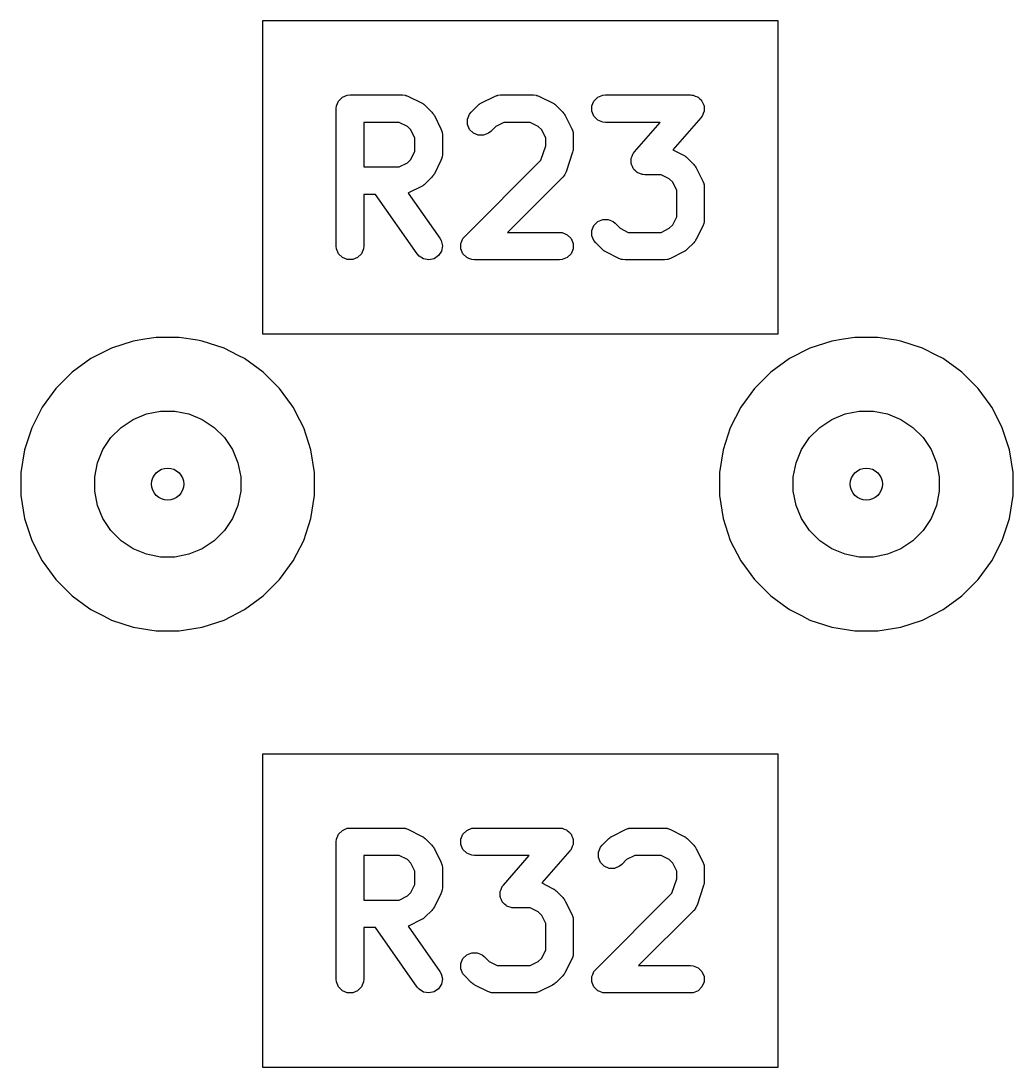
# Model space of a CAD drawing. Extents: x 20 to 124, y -124 to -20.
# Drawn here: x 62.33 to 73.15, y -92.36 to -80.95 of the extents above; entities that cross this region are included whole.
import ezdxf

# ---------------------------------------------------------------- set-up
doc = ezdxf.new("R2010")
doc.units = 0
doc.layers.add('BLACK', color=7, linetype='CONTINUOUS')
doc.layers.add('WHITE', color=7, linetype='CONTINUOUS')

msp = doc.modelspace()

# ---------------------------------------------------------------- linework, layer by layer
at = {"layer": 'BLACK', "linetype": 'CONTINUOUS'}
for p, q in [((70.590082, -80.946103), (64.963071, -80.946103)), ((64.963071, -80.946103), (64.963071, -84.361655)), ((70.590082, -84.361655), (70.590082, -80.946103)), ((65.771453, -81.874064), (65.793851, -81.819992)), ((65.793851, -81.819992), (65.835235, -81.778608)), ((65.835235, -81.778608), (65.889307, -81.75621)), ((65.889307, -81.75621), (65.918571, -81.753328)), ((65.918571, -81.753328), (66.49, -81.753328)), ((66.49, -81.753328), (66.519264, -81.75621)), ((66.519264, -81.75621), (66.524244, -81.758273)), ((66.524244, -81.758273), (66.529619, -81.758655)), ((66.529619, -81.758655), (66.557082, -81.769164)), ((66.557082, -81.769164), (66.699939, -81.840593)), ((66.699939, -81.840593), (66.712534, -81.848521)), ((66.712534, -81.848521), (66.716191, -81.850036)), ((67.335235, -81.850036), (67.338897, -81.848519)), ((67.338897, -81.848519), (67.351489, -81.840593)), ((67.351489, -81.840593), (67.494347, -81.769164)), ((67.494347, -81.769164), (67.52181, -81.758654)), ((67.52181, -81.758654), (67.527187, -81.758271)), ((67.527187, -81.758271), (67.532165, -81.75621)), ((67.532165, -81.75621), (67.561429, -81.753328)), ((67.561429, -81.753328), (67.918571, -81.753328)), ((67.918571, -81.753328), (67.947835, -81.75621)), ((67.947835, -81.75621), (67.952812, -81.758271)), ((67.952812, -81.758271), (67.95819, -81.758654)), ((67.95819, -81.758654), (67.985653, -81.769164)), ((67.985653, -81.769164), (68.128511, -81.840593)), ((68.128511, -81.840593), (68.141104, -81.84852)), ((68.141104, -81.84852), (68.144764, -81.850036)), ((68.557167, -81.874064), (68.579565, -81.819992)), ((68.579565, -81.819992), (68.620949, -81.778608)), ((68.620949, -81.778608), (68.675021, -81.75621)), ((68.675021, -81.75621), (68.704285, -81.753328)), ((68.704285, -81.753328), (69.632857, -81.753328)), ((69.632857, -81.753328), (69.648334, -81.754852)), ((69.648334, -81.754852), (69.652269, -81.75459)), ((69.652269, -81.75459), (69.654979, -81.755506)), ((69.654979, -81.755506), (69.662121, -81.75621)), ((69.662121, -81.75621), (69.684635, -81.765536)), ((69.684635, -81.765536), (69.707711, -81.77334)), ((69.707711, -81.77334), (69.711518, -81.776671)), ((69.711518, -81.776671), (69.716193, -81.778608)), ((69.716193, -81.778608), (69.733422, -81.795837)), ((69.733422, -81.795837), (69.751758, -81.811881)), ((69.751758, -81.811881), (69.754, -81.816415)), ((69.754, -81.816415), (69.757577, -81.819992)), ((69.757577, -81.819992), (69.766903, -81.842508)), ((69.766903, -81.842508), (69.777702, -81.864344)), ((65.768571, -81.903328), (65.771453, -81.874064)), ((65.768571, -83.403328), (65.768571, -81.903328)), ((66.716191, -81.850036), (66.720308, -81.853415)), ((66.720308, -81.853415), (66.724825, -81.856258)), ((66.724825, -81.856258), (66.727422, -81.859252)), ((66.727422, -81.859252), (66.738922, -81.86869)), ((66.738922, -81.86869), (66.810351, -81.940118)), ((66.810351, -81.940118), (66.819793, -81.951623)), ((66.819793, -81.951623), (66.822785, -81.954218)), ((66.822785, -81.954218), (66.825624, -81.958728)), ((66.825624, -81.958728), (66.829006, -81.962849)), ((66.829006, -81.962849), (66.830521, -81.966508)), ((67.200025, -82.016922), (67.222422, -81.96285)), ((67.222422, -81.96285), (67.241077, -81.940119)), ((67.241077, -81.940119), (67.312505, -81.868691)), ((67.312505, -81.868691), (67.324007, -81.85925)), ((67.324007, -81.85925), (67.326603, -81.856258)), ((67.326603, -81.856258), (67.331112, -81.853419)), ((67.331112, -81.853419), (67.335235, -81.850036)), ((68.144764, -81.850036), (68.148883, -81.853417)), ((68.148883, -81.853417), (68.153397, -81.856258)), ((68.153397, -81.856258), (68.155993, -81.859251)), ((68.155993, -81.859251), (68.167495, -81.868691)), ((68.167495, -81.868691), (68.238923, -81.940119)), ((68.238923, -81.940119), (68.248363, -81.951621)), ((68.248363, -81.951621), (68.251356, -81.954217)), ((68.251356, -81.954217), (68.254194, -81.958726)), ((68.254194, -81.958726), (68.257578, -81.962849)), ((68.257578, -81.962849), (68.259094, -81.966511)), ((68.557167, -81.932592), (68.557167, -81.874064)), ((68.579565, -81.986664), (68.557167, -81.932592)), ((69.77065, -81.955103), (69.762845, -81.978183)), ((69.779975, -81.932592), (69.77065, -81.955103)), ((69.777702, -81.864344), (69.778038, -81.869388)), ((69.778038, -81.869388), (69.779975, -81.874064)), ((69.779975, -81.874064), (69.779975, -81.898439)), ((69.779975, -81.898439), (69.781595, -81.92274)), ((69.781595, -81.92274), (69.779975, -81.92753)), ((69.779975, -81.92753), (69.779975, -81.932592)), ((66.45459, -82.053328), (66.068571, -82.053328)), ((66.068571, -82.053328), (66.068571, -82.539042)), ((66.544004, -82.098035), (66.45459, -82.053328)), ((66.830521, -81.966508), (66.83845, -81.979103)), ((66.83845, -81.979103), (66.909878, -82.121961)), ((67.200025, -82.075448), (67.200025, -82.016922)), ((67.222422, -82.12952), (67.200025, -82.075448)), ((67.596839, -82.053328), (67.507425, -82.098035)), ((67.883161, -82.053328), (67.596839, -82.053328)), ((67.972575, -82.098035), (67.883161, -82.053328)), ((68.259094, -81.966511), (68.267021, -81.979103)), ((68.267021, -81.979103), (68.33845, -82.121959)), ((68.620949, -82.028048), (68.579565, -81.986664)), ((68.675021, -82.050446), (68.620949, -82.028048)), ((68.704285, -82.053328), (68.675021, -82.050446)), ((69.302292, -82.053328), (68.704285, -82.053328)), ((69.01997, -82.375981), (69.302292, -82.053328)), ((69.745743, -82.002104), (69.438809, -82.352886)), ((69.754786, -81.989454), (69.745743, -82.002104)), ((69.757577, -81.986664), (69.754786, -81.989454)), ((69.758672, -81.984019), (69.757577, -81.986664)), ((69.762845, -81.978183), (69.758672, -81.984019)), ((66.581008, -82.135039), (66.544004, -82.098035)), ((66.625714, -82.224451), (66.581008, -82.135039)), ((66.909878, -82.121961), (66.920388, -82.149424)), ((66.920388, -82.149424), (66.920769, -82.154799)), ((66.920769, -82.154799), (66.922832, -82.159778)), ((66.922832, -82.159778), (66.925714, -82.189042)), ((66.925714, -82.189042), (66.925714, -82.403328)), ((67.263808, -82.170906), (67.222422, -82.12952)), ((67.31788, -82.193303), (67.263808, -82.170906)), ((67.430478, -82.170906), (67.376406, -82.193303)), ((67.453209, -82.152251), (67.430478, -82.170906)), ((67.507425, -82.098035), (67.453209, -82.152251)), ((68.009579, -82.135039), (67.972575, -82.098035)), ((68.054286, -82.224452), (68.009579, -82.135039)), ((68.33845, -82.121959), (68.348959, -82.149423)), ((68.348959, -82.149423), (68.34934, -82.154797)), ((68.34934, -82.154797), (68.351404, -82.159778)), ((68.351404, -82.159778), (68.354286, -82.189042)), ((68.354286, -82.189042), (68.354286, -82.3319)), ((66.625714, -82.367918), (66.625714, -82.224451)), ((67.376406, -82.193303), (67.31788, -82.193303)), ((68.054286, -82.307559), (68.054286, -82.224452)), ((66.581007, -82.457331), (66.625714, -82.367918)), ((66.925714, -82.403328), (66.922832, -82.432592)), ((68.001752, -82.465157), (68.054286, -82.307559)), ((68.346588, -82.379335), (68.275159, -82.59362)), ((68.349887, -82.364825), (68.346588, -82.379335)), ((68.351404, -82.361164), (68.349887, -82.364825)), ((68.351926, -82.355855), (68.351404, -82.361164)), ((68.353108, -82.350661), (68.351926, -82.355855)), ((68.354286, -82.3319), (68.352827, -82.346711)), ((68.352827, -82.346711), (68.353108, -82.350661)), ((68.995062, -82.422984), (69.002869, -82.399903)), ((69.002869, -82.399903), (69.00704, -82.394066)), ((69.00704, -82.394066), (69.008137, -82.391421)), ((69.008137, -82.391421), (69.010926, -82.388631)), ((69.010926, -82.388631), (69.01997, -82.375981)), ((69.438809, -82.352886), (69.557082, -82.412021)), ((69.557082, -82.412021), (69.569676, -82.419949)), ((69.569676, -82.419949), (69.573336, -82.421465)), ((66.45459, -82.539042), (66.544002, -82.494336)), ((66.544002, -82.494336), (66.581007, -82.457331)), ((66.909878, -82.470409), (66.83845, -82.613267)), ((66.920388, -82.442946), (66.909878, -82.470409)), ((66.920769, -82.43757), (66.920388, -82.442946)), ((66.922832, -82.432592), (66.920769, -82.43757)), ((67.169648, -83.297262), (68.001752, -82.465157)), ((68.984118, -82.455345), (68.985739, -82.450552)), ((68.985739, -82.479654), (68.984118, -82.455345)), ((68.985739, -82.445493), (68.995062, -82.422984)), ((68.985739, -82.450552), (68.985739, -82.445493)), ((68.985739, -82.504021), (68.985739, -82.479654)), ((68.987675, -82.508696), (68.985739, -82.504021)), ((68.988012, -82.513741), (68.987675, -82.508696)), ((68.99881, -82.535576), (68.988012, -82.513741)), ((69.573336, -82.421465), (69.577456, -82.424846)), ((69.577456, -82.424846), (69.581967, -82.427686)), ((69.581967, -82.427686), (69.584561, -82.430677)), ((69.584561, -82.430677), (69.596067, -82.44012)), ((69.596067, -82.44012), (69.667495, -82.511549)), ((69.667495, -82.511549), (69.676933, -82.523049)), ((69.676933, -82.523049), (69.679927, -82.525646)), ((69.679927, -82.525646), (69.682767, -82.530158)), ((69.682767, -82.530158), (69.686149, -82.534279)), ((69.686149, -82.534279), (69.687664, -82.537938)), ((66.068571, -82.539042), (66.45459, -82.539042)), ((66.819793, -82.640746), (66.810352, -82.652251)), ((66.822785, -82.638152), (66.819793, -82.640746)), ((66.825623, -82.633642), (66.822785, -82.638152)), ((66.829007, -82.62952), (66.825623, -82.633642)), ((66.830523, -82.625858), (66.829007, -82.62952)), ((66.83845, -82.613267), (66.830523, -82.625858)), ((68.257578, -82.629521), (68.238923, -82.652251)), ((68.259641, -82.624539), (68.257578, -82.629521)), ((68.263171, -82.62047), (68.259641, -82.624539)), ((68.275159, -82.59362), (68.263171, -82.62047)), ((69.008137, -82.558093), (68.99881, -82.535576)), ((69.011713, -82.561669), (69.008137, -82.558093)), ((69.013956, -82.566204), (69.011713, -82.561669)), ((69.032291, -82.582247), (69.013956, -82.566204)), ((69.049521, -82.599477), (69.032291, -82.582247)), ((69.054195, -82.601413), (69.049521, -82.599477)), ((69.058003, -82.604745), (69.054195, -82.601413)), ((69.081084, -82.612551), (69.058003, -82.604745)), ((69.103593, -82.621875), (69.081084, -82.612551)), ((69.11073, -82.622577), (69.103593, -82.621875)), ((69.113445, -82.623496), (69.11073, -82.622577)), ((69.117384, -82.623233), (69.113445, -82.623496)), ((69.132857, -82.624757), (69.117384, -82.623233)), ((69.311733, -82.624757), (69.132857, -82.624757)), ((69.401146, -82.669463), (69.311733, -82.624757)), ((69.687664, -82.537938), (69.695592, -82.550532)), ((69.695592, -82.550532), (69.767021, -82.693388)), ((66.699939, -82.751778), (66.557082, -82.823206)), ((66.712532, -82.74385), (66.699939, -82.751778)), ((66.716192, -82.742335), (66.712532, -82.74385)), ((66.720311, -82.738953), (66.716192, -82.742335)), ((66.724825, -82.736113), (66.720311, -82.738953)), ((66.727421, -82.733119), (66.724825, -82.736113)), ((66.738923, -82.72368), (66.727421, -82.733119)), ((66.810352, -82.652251), (66.738923, -82.72368)), ((68.238923, -82.652251), (67.637846, -83.253328)), ((69.438149, -82.706467), (69.401146, -82.669463)), ((69.482857, -82.795881), (69.438149, -82.706467)), ((69.767021, -82.693388), (69.77753, -82.720852)), ((69.77753, -82.720852), (69.777911, -82.726226)), ((69.777911, -82.726226), (69.779975, -82.731207)), ((69.779975, -82.731207), (69.782857, -82.760471)), ((69.782857, -82.760471), (69.782857, -83.117614)), ((66.197616, -82.839042), (66.068571, -82.839042)), ((66.068571, -82.839042), (66.068571, -83.403328)), ((66.652829, -83.489347), (66.197616, -82.839042)), ((66.557082, -82.823206), (66.553647, -82.82452)), ((66.553647, -82.82452), (66.898599, -83.317309)), ((69.482857, -83.082203), (69.482857, -82.795881)), ((69.438149, -83.171617), (69.482857, -83.082203)), ((68.557167, -83.231208), (68.579564, -83.177136)), ((68.579564, -83.177136), (68.62095, -83.13575)), ((68.62095, -83.13575), (68.675022, -83.113353)), ((68.675022, -83.113353), (68.733548, -83.113353)), ((68.733548, -83.113353), (68.78762, -83.13575)), ((68.78762, -83.13575), (68.810351, -83.154405)), ((68.810351, -83.154405), (68.864567, -83.208621)), ((68.864567, -83.208621), (68.953981, -83.253328)), ((69.311733, -83.253328), (69.401146, -83.208621)), ((69.401146, -83.208621), (69.438149, -83.171617)), ((69.767021, -83.184697), (69.695592, -83.327553)), ((69.77753, -83.157233), (69.767021, -83.184697)), ((69.777911, -83.151858), (69.77753, -83.157233)), ((69.779975, -83.146878), (69.777911, -83.151858)), ((69.782857, -83.117614), (69.779975, -83.146878)), ((66.898599, -83.317309), (66.91302, -83.342935)), ((67.13829, -83.350662), (67.150993, -83.319993)), ((67.150993, -83.319993), (67.169648, -83.297262)), ((67.637846, -83.253328), (68.204286, -83.253328)), ((68.204286, -83.253328), (68.23355, -83.25621)), ((68.23355, -83.25621), (68.287622, -83.278608)), ((68.287622, -83.278608), (68.329006, -83.319992)), ((68.329006, -83.319992), (68.351404, -83.374064)), ((68.557167, -83.289734), (68.557167, -83.231208)), ((68.579564, -83.343806), (68.557167, -83.289734)), ((68.953981, -83.253328), (69.311733, -83.253328)), ((69.695592, -83.327553), (69.687664, -83.340146)), ((65.771453, -83.432592), (65.768571, -83.403328)), ((65.793851, -83.486664), (65.771453, -83.432592)), ((66.065689, -83.432592), (66.043291, -83.486664)), ((66.068571, -83.403328), (66.065689, -83.432592)), ((66.91302, -83.342935), (66.925679, -83.400077)), ((66.925679, -83.400077), (66.915508, -83.457713)), ((67.128596, -83.374065), (67.131715, -83.366536)), ((67.128596, -83.432591), (67.128596, -83.374065)), ((67.150993, -83.486663), (67.128596, -83.432591)), ((67.131715, -83.366536), (67.13829, -83.350662)), ((68.351404, -83.432592), (68.329006, -83.486664)), ((68.351404, -83.374064), (68.351404, -83.432592)), ((68.598219, -83.366537), (68.579564, -83.343806)), ((68.669648, -83.437966), (68.598219, -83.366537)), ((68.681152, -83.447407), (68.669648, -83.437966)), ((68.683747, -83.450399), (68.681152, -83.447407)), ((69.584561, -83.447407), (69.581967, -83.450399)), ((69.596067, -83.437965), (69.584561, -83.447407)), ((69.667495, -83.366536), (69.596067, -83.437965)), ((69.676933, -83.355035), (69.667495, -83.366536)), ((69.679927, -83.352439), (69.676933, -83.355035)), ((69.682767, -83.347926), (69.679927, -83.352439)), ((69.686149, -83.343806), (69.682767, -83.347926)), ((69.687664, -83.340146), (69.686149, -83.343806)), ((65.835235, -83.528048), (65.793851, -83.486664)), ((65.889307, -83.550446), (65.835235, -83.528048)), ((65.947835, -83.550446), (65.889307, -83.550446)), ((66.001907, -83.528048), (65.947835, -83.550446)), ((66.043291, -83.486664), (66.001907, -83.528048)), ((66.671972, -83.511669), (66.652829, -83.489347)), ((66.721329, -83.543122), (66.671972, -83.511669)), ((66.778965, -83.553293), (66.721329, -83.543122)), ((66.836107, -83.540634), (66.778965, -83.553293)), ((66.884055, -83.50707), (66.836107, -83.540634)), ((66.915508, -83.457713), (66.884055, -83.50707)), ((67.192379, -83.528049), (67.150993, -83.486663)), ((67.215177, -83.537492), (67.192379, -83.528049)), ((67.24645, -83.550446), (67.215177, -83.537492)), ((67.275714, -83.553328), (67.24645, -83.550446)), ((68.204286, -83.553328), (67.275714, -83.553328)), ((68.23355, -83.550446), (68.204286, -83.553328)), ((68.287622, -83.528048), (68.23355, -83.550446)), ((68.329006, -83.486664), (68.287622, -83.528048)), ((68.688256, -83.453237), (68.683747, -83.450399)), ((68.692379, -83.456621), (68.688256, -83.453237)), ((68.69604, -83.458137), (68.692379, -83.456621)), ((68.708632, -83.466064), (68.69604, -83.458137)), ((68.85149, -83.537492), (68.708632, -83.466064)), ((68.878953, -83.548002), (68.85149, -83.537492)), ((68.884328, -83.548383), (68.878953, -83.548002)), ((68.889307, -83.550446), (68.884328, -83.548383)), ((68.918571, -83.553328), (68.889307, -83.550446)), ((69.347142, -83.553328), (68.918571, -83.553328)), ((69.376406, -83.550446), (69.347142, -83.553328)), ((69.381384, -83.548383), (69.376406, -83.550446)), ((69.38676, -83.548002), (69.381384, -83.548383)), ((69.414223, -83.537492), (69.38676, -83.548002)), ((69.557082, -83.466064), (69.414223, -83.537492)), ((69.569676, -83.458135), (69.557082, -83.466064)), ((69.573336, -83.45662), (69.569676, -83.458135)), ((69.577456, -83.453238), (69.573336, -83.45662)), ((69.581967, -83.450399), (69.577456, -83.453238)), ((63.555214, -84.43891), (63.315616, -84.51676)), ((63.679626, -84.419205), (63.555214, -84.43891)), ((63.804038, -84.3995), (63.679626, -84.419205)), ((64.055962, -84.3995), (63.804038, -84.3995)), ((64.255797, -84.431151), (64.055962, -84.3995)), ((64.304785, -84.43891), (64.255797, -84.431151)), ((64.544383, -84.51676), (64.304785, -84.43891)), ((64.963071, -84.361655), (70.590082, -84.361655)), ((71.175214, -84.43891), (70.935616, -84.51676)), ((71.299626, -84.419205), (71.175214, -84.43891)), ((71.424038, -84.3995), (71.299626, -84.419205)), ((71.675962, -84.3995), (71.424038, -84.3995)), ((71.875797, -84.431151), (71.675962, -84.3995)), ((71.924785, -84.43891), (71.875797, -84.431151)), ((72.164383, -84.51676), (71.924785, -84.43891)), ((63.315616, -84.51676), (63.091151, -84.631132)), ((64.698747, -84.595413), (64.544383, -84.51676)), ((70.935616, -84.51676), (70.711151, -84.631132)), ((72.318747, -84.595413), (72.164383, -84.51676)), ((63.091151, -84.631132), (62.88735, -84.779201)), ((64.768845, -84.63113), (64.698747, -84.595413)), ((64.768847, -84.631131), (64.768845, -84.63113)), ((64.768848, -84.631132), (64.768847, -84.631131)), ((64.972649, -84.779201), (64.768848, -84.631132)), ((70.711151, -84.631132), (70.50735, -84.779201)), ((72.388845, -84.63113), (72.318747, -84.595413)), ((72.388847, -84.631131), (72.388845, -84.63113)), ((72.388848, -84.631132), (72.388847, -84.631131)), ((72.592649, -84.779201), (72.388848, -84.631132)), ((62.887345, -84.779205), (62.709205, -84.957345)), ((62.88735, -84.779201), (62.887345, -84.779205)), ((64.972654, -84.779205), (64.972649, -84.779201)), ((65.150794, -84.957345), (64.972654, -84.779205)), ((70.507345, -84.779205), (70.329205, -84.957345)), ((70.50735, -84.779201), (70.507345, -84.779205)), ((72.592654, -84.779205), (72.592649, -84.779201)), ((72.770794, -84.957345), (72.592654, -84.779205)), ((62.709201, -84.95735), (62.561132, -85.161151)), ((62.709205, -84.957345), (62.709201, -84.95735)), ((65.150798, -84.95735), (65.150794, -84.957345)), ((65.279952, -85.135117), (65.150798, -84.95735)), ((70.329201, -84.95735), (70.181132, -85.161151)), ((70.329205, -84.957345), (70.329201, -84.95735)), ((72.770798, -84.95735), (72.770794, -84.957345)), ((72.899952, -85.135117), (72.770798, -84.95735)), ((65.29887, -85.161155), (65.279952, -85.135117)), ((72.91887, -85.161155), (72.899952, -85.135117)), ((62.561132, -85.161151), (62.44676, -85.385616)), ((63.552883, -85.294463), (63.697772, -85.234448)), ((63.697772, -85.234448), (63.851586, -85.203852)), ((63.851586, -85.203852), (64.008414, -85.203852)), ((64.008414, -85.203852), (64.162228, -85.234448)), ((64.162228, -85.234448), (64.307117, -85.294463)), ((65.371747, -85.304184), (65.29887, -85.161155)), ((70.181132, -85.161151), (70.06676, -85.385616)), ((71.172883, -85.294463), (71.317772, -85.234448)), ((71.317772, -85.234448), (71.471586, -85.203852)), ((71.471586, -85.203852), (71.628414, -85.203852)), ((71.628414, -85.203852), (71.782228, -85.234448)), ((71.782228, -85.234448), (71.927117, -85.294463)), ((72.991747, -85.304184), (72.91887, -85.161155)), ((62.44676, -85.385616), (62.36891, -85.625214)), ((63.311592, -85.492485), (63.422485, -85.381592)), ((63.422485, -85.381592), (63.552883, -85.294463)), ((64.307117, -85.294463), (64.437515, -85.381592)), ((64.437515, -85.381592), (64.548408, -85.492485)), ((65.413239, -85.385616), (65.371747, -85.304184)), ((65.413239, -85.385618), (65.413239, -85.385616)), ((65.413241, -85.385621), (65.413239, -85.385618)), ((65.49109, -85.625215), (65.413241, -85.385621)), ((70.06676, -85.385616), (69.98891, -85.625214)), ((70.931592, -85.492485), (71.042485, -85.381592)), ((71.042485, -85.381592), (71.172883, -85.294463)), ((71.927117, -85.294463), (72.057515, -85.381592)), ((72.057515, -85.381592), (72.168408, -85.492485)), ((73.033239, -85.385616), (72.991747, -85.304184)), ((73.033239, -85.385618), (73.033239, -85.385616)), ((73.033241, -85.385621), (73.033239, -85.385618)), ((73.11109, -85.625215), (73.033241, -85.385621)), ((63.224463, -85.622883), (63.311592, -85.492485)), ((64.548408, -85.492485), (64.635537, -85.622883)), ((70.844463, -85.622883), (70.931592, -85.492485)), ((72.168408, -85.492485), (72.255537, -85.622883)), ((62.36891, -85.625214), (62.3295, -85.874038)), ((63.164448, -85.767772), (63.224463, -85.622883)), ((64.635537, -85.622883), (64.695552, -85.767772)), ((65.5305, -85.874038), (65.49109, -85.625215)), ((69.98891, -85.625214), (69.9495, -85.874038)), ((70.784448, -85.767772), (70.844463, -85.622883)), ((72.255537, -85.622883), (72.315552, -85.767772)), ((73.1505, -85.874038), (73.11109, -85.625215)), ((63.133852, -85.921586), (63.164448, -85.767772)), ((64.695552, -85.767772), (64.726148, -85.921586)), ((70.753852, -85.921586), (70.784448, -85.767772)), ((72.315552, -85.767772), (72.346148, -85.921586)), ((62.3295, -85.874038), (62.3295, -86.125961)), ((63.133852, -86.078414), (63.133852, -85.921586)), ((64.726148, -85.921586), (64.726148, -86.078414)), ((65.5305, -86.125962), (65.5305, -85.874038)), ((69.9495, -85.874038), (69.9495, -86.125961)), ((70.753852, -86.078414), (70.753852, -85.921586)), ((72.346148, -85.921586), (72.346148, -86.078414)), ((73.1505, -86.125962), (73.1505, -85.874038)), ((62.3295, -86.125961), (62.36891, -86.374785)), ((63.164448, -86.232228), (63.133852, -86.078414)), ((64.726148, -86.078414), (64.695552, -86.232228)), ((65.49109, -86.374785), (65.5305, -86.125962)), ((69.9495, -86.125961), (69.98891, -86.374785)), ((70.784448, -86.232228), (70.753852, -86.078414)), ((72.346148, -86.078414), (72.315552, -86.232228)), ((73.11109, -86.374785), (73.1505, -86.125962)), ((63.224463, -86.377117), (63.164448, -86.232228)), ((64.695552, -86.232228), (64.635537, -86.377117)), ((70.844463, -86.377117), (70.784448, -86.232228)), ((72.315552, -86.232228), (72.255537, -86.377117)), ((62.36891, -86.374785), (62.44676, -86.614383)), ((63.311592, -86.507515), (63.224463, -86.377117)), ((64.635537, -86.377117), (64.548408, -86.507515)), ((65.413241, -86.614379), (65.49109, -86.374785)), ((69.98891, -86.374785), (70.06676, -86.614383)), ((70.931592, -86.507515), (70.844463, -86.377117)), ((72.255537, -86.377117), (72.168408, -86.507515)), ((73.033241, -86.614379), (73.11109, -86.374785)), ((63.422485, -86.618408), (63.311592, -86.507515)), ((64.548408, -86.507515), (64.437515, -86.618408)), ((71.042485, -86.618408), (70.931592, -86.507515)), ((72.168408, -86.507515), (72.057515, -86.618408)), ((62.44676, -86.614383), (62.561132, -86.838848)), ((63.552883, -86.705537), (63.422485, -86.618408)), ((64.437515, -86.618408), (64.307117, -86.705537)), ((65.29887, -86.838845), (65.413241, -86.614379)), ((70.06676, -86.614383), (70.181132, -86.838848)), ((71.172883, -86.705537), (71.042485, -86.618408)), ((72.057515, -86.618408), (71.927117, -86.705537)), ((72.91887, -86.838845), (73.033241, -86.614379)), ((63.697772, -86.765552), (63.552883, -86.705537)), ((64.307117, -86.705537), (64.162228, -86.765552)), ((71.317772, -86.765552), (71.172883, -86.705537)), ((71.927117, -86.705537), (71.782228, -86.765552)), ((62.561132, -86.838848), (62.709201, -87.042649)), ((63.851586, -86.796148), (63.697772, -86.765552)), ((64.008414, -86.796148), (63.851586, -86.796148)), ((64.162228, -86.765552), (64.008414, -86.796148)), ((65.150793, -87.042656), (65.29887, -86.838845)), ((70.181132, -86.838848), (70.329201, -87.042649)), ((71.471586, -86.796148), (71.317772, -86.765552)), ((71.628414, -86.796148), (71.471586, -86.796148)), ((71.782228, -86.765552), (71.628414, -86.796148)), ((72.770793, -87.042656), (72.91887, -86.838845)), ((62.709201, -87.042649), (62.709205, -87.042654)), ((62.709205, -87.042654), (62.887345, -87.220794)), ((64.972656, -87.220793), (65.150793, -87.042656)), ((70.329201, -87.042649), (70.329205, -87.042654)), ((70.329205, -87.042654), (70.507345, -87.220794)), ((72.592656, -87.220793), (72.770793, -87.042656)), ((62.887345, -87.220794), (62.88735, -87.220798)), ((62.88735, -87.220798), (63.065117, -87.349952)), ((64.768845, -87.36887), (64.972656, -87.220793)), ((70.507345, -87.220794), (70.50735, -87.220798)), ((70.50735, -87.220798), (70.685117, -87.349952)), ((72.388845, -87.36887), (72.592656, -87.220793)), ((63.065117, -87.349952), (63.091155, -87.36887)), ((63.091155, -87.36887), (63.221363, -87.435214)), ((63.221363, -87.435214), (63.315616, -87.483239)), ((64.544379, -87.483241), (64.768845, -87.36887)), ((70.685117, -87.349952), (70.711155, -87.36887)), ((70.711155, -87.36887), (70.841363, -87.435214)), ((70.841363, -87.435214), (70.935616, -87.483239)), ((72.164379, -87.483241), (72.388845, -87.36887)), ((63.315616, -87.483239), (63.315618, -87.483239)), ((63.315618, -87.483239), (63.315621, -87.483241)), ((63.315621, -87.483241), (63.555215, -87.56109)), ((64.304785, -87.56109), (64.544379, -87.483241)), ((70.935616, -87.483239), (70.935618, -87.483239)), ((70.935618, -87.483239), (70.935621, -87.483241)), ((70.935621, -87.483241), (71.175215, -87.56109)), ((71.924785, -87.56109), (72.164379, -87.483241)), ((63.555215, -87.56109), (63.804038, -87.6005)), ((63.804038, -87.6005), (63.804039, -87.6005)), ((63.804039, -87.6005), (64.055961, -87.6005)), ((64.055961, -87.6005), (64.055962, -87.6005)), ((64.055962, -87.6005), (64.304785, -87.56109)), ((71.175215, -87.56109), (71.424038, -87.6005)), ((71.424038, -87.6005), (71.424039, -87.6005)), ((71.424039, -87.6005), (71.675961, -87.6005)), ((71.675961, -87.6005), (71.675962, -87.6005)), ((71.675962, -87.6005), (71.924785, -87.56109)), ((70.590082, -88.946103), (64.963071, -88.946103)), ((64.963071, -88.946103), (64.963071, -92.361655)), ((70.590082, -92.361655), (70.590082, -88.946103)), ((65.771453, -89.874064), (65.793851, -89.819992)), ((65.793851, -89.819992), (65.835235, -89.778608)), ((65.835235, -89.778608), (65.889307, -89.75621)), ((65.889307, -89.75621), (65.918571, -89.753328)), ((65.918571, -89.753328), (66.49, -89.753328)), ((66.49, -89.753328), (66.519264, -89.75621)), ((66.519264, -89.75621), (66.524244, -89.758273)), ((66.524244, -89.758273), (66.529619, -89.758655)), ((66.529619, -89.758655), (66.557082, -89.769164)), ((66.557082, -89.769164), (66.699939, -89.840593)), ((67.128596, -89.874064), (67.150994, -89.819992)), ((67.150994, -89.819992), (67.192378, -89.778608)), ((67.192378, -89.778608), (67.24645, -89.75621)), ((67.24645, -89.75621), (67.275714, -89.753328)), ((67.275714, -89.753328), (68.204286, -89.753328)), ((68.204286, -89.753328), (68.219763, -89.754852)), ((68.219763, -89.754852), (68.223698, -89.75459)), ((68.223698, -89.75459), (68.226408, -89.755506)), ((68.226408, -89.755506), (68.23355, -89.75621)), ((68.23355, -89.75621), (68.256064, -89.765536)), ((68.256064, -89.765536), (68.27914, -89.77334)), ((68.27914, -89.77334), (68.282947, -89.776671)), ((68.282947, -89.776671), (68.287622, -89.778608)), ((68.287622, -89.778608), (68.304851, -89.795837)), ((68.304851, -89.795837), (68.323187, -89.811881)), ((68.323187, -89.811881), (68.325429, -89.816415)), ((68.325429, -89.816415), (68.329006, -89.819992)), ((68.329006, -89.819992), (68.338332, -89.842508)), ((68.78006, -89.840593), (68.922918, -89.769164)), ((68.922918, -89.769164), (68.950381, -89.758654)), ((68.950381, -89.758654), (68.955758, -89.758271)), ((68.955758, -89.758271), (68.960736, -89.75621)), ((68.960736, -89.75621), (68.99, -89.753328)), ((68.99, -89.753328), (69.347142, -89.753328)), ((69.347142, -89.753328), (69.376406, -89.75621)), ((69.376406, -89.75621), (69.381383, -89.758271)), ((69.381383, -89.758271), (69.386761, -89.758654)), ((69.386761, -89.758654), (69.414224, -89.769164)), ((69.414224, -89.769164), (69.557082, -89.840593)), ((65.768571, -89.903328), (65.771453, -89.874064)), ((65.768571, -91.403328), (65.768571, -89.903328)), ((66.699939, -89.840593), (66.712534, -89.848521)), ((66.712534, -89.848521), (66.716191, -89.850036)), ((66.716191, -89.850036), (66.720308, -89.853415)), ((66.720308, -89.853415), (66.724825, -89.856258)), ((66.724825, -89.856258), (66.727422, -89.859252)), ((66.727422, -89.859252), (66.738922, -89.86869)), ((66.738922, -89.86869), (66.810351, -89.940118)), ((66.810351, -89.940118), (66.819793, -89.951623)), ((66.819793, -89.951623), (66.822785, -89.954218)), ((66.822785, -89.954218), (66.825624, -89.958728)), ((67.128596, -89.932592), (67.128596, -89.874064)), ((67.150994, -89.986664), (67.128596, -89.932592)), ((68.338332, -89.842508), (68.349131, -89.864344)), ((68.351404, -89.932592), (68.342079, -89.955103)), ((68.349131, -89.864344), (68.349467, -89.869388)), ((68.349467, -89.869388), (68.351404, -89.874064)), ((68.351404, -89.874064), (68.351404, -89.898439)), ((68.351404, -89.898439), (68.353024, -89.92274)), ((68.353024, -89.92274), (68.351404, -89.92753)), ((68.351404, -89.92753), (68.351404, -89.932592)), ((68.650993, -89.96285), (68.669648, -89.940119)), ((68.669648, -89.940119), (68.741076, -89.868691)), ((68.741076, -89.868691), (68.752578, -89.85925)), ((68.752578, -89.85925), (68.755174, -89.856258)), ((68.755174, -89.856258), (68.759683, -89.853419)), ((68.759683, -89.853419), (68.763806, -89.850036)), ((68.763806, -89.850036), (68.767468, -89.848519)), ((68.767468, -89.848519), (68.78006, -89.840593)), ((69.557082, -89.840593), (69.569675, -89.84852)), ((69.569675, -89.84852), (69.573335, -89.850036)), ((69.573335, -89.850036), (69.577454, -89.853417)), ((69.577454, -89.853417), (69.581968, -89.856258)), ((69.581968, -89.856258), (69.584564, -89.859251)), ((69.584564, -89.859251), (69.596066, -89.868691)), ((69.596066, -89.868691), (69.667494, -89.940119)), ((69.667494, -89.940119), (69.676934, -89.951621)), ((69.676934, -89.951621), (69.679927, -89.954217)), ((69.679927, -89.954217), (69.682765, -89.958726)), ((66.45459, -90.053328), (66.068571, -90.053328)), ((66.068571, -90.053328), (66.068571, -90.539042)), ((66.544004, -90.098035), (66.45459, -90.053328)), ((66.825624, -89.958728), (66.829006, -89.962849)), ((66.829006, -89.962849), (66.830521, -89.966508)), ((66.830521, -89.966508), (66.83845, -89.979103)), ((66.83845, -89.979103), (66.909878, -90.121961)), ((67.192378, -90.028048), (67.150994, -89.986664)), ((67.24645, -90.050446), (67.192378, -90.028048)), ((67.275714, -90.053328), (67.24645, -90.050446)), ((67.873721, -90.053328), (67.275714, -90.053328)), ((67.591399, -90.375981), (67.873721, -90.053328)), ((68.317172, -90.002104), (68.010238, -90.352886)), ((68.326215, -89.989454), (68.317172, -90.002104)), ((68.329006, -89.986664), (68.326215, -89.989454)), ((68.330101, -89.984019), (68.329006, -89.986664)), ((68.334274, -89.978183), (68.330101, -89.984019)), ((68.342079, -89.955103), (68.334274, -89.978183)), ((68.628596, -90.016922), (68.650993, -89.96285)), ((68.628596, -90.075448), (68.628596, -90.016922)), ((69.02541, -90.053328), (68.935996, -90.098035)), ((69.311732, -90.053328), (69.02541, -90.053328)), ((69.401146, -90.098035), (69.311732, -90.053328)), ((69.682765, -89.958726), (69.686149, -89.962849)), ((69.686149, -89.962849), (69.687665, -89.966511)), ((69.687665, -89.966511), (69.695592, -89.979103)), ((69.695592, -89.979103), (69.767021, -90.121959)), ((66.581008, -90.135039), (66.544004, -90.098035)), ((66.625714, -90.224451), (66.581008, -90.135039)), ((66.909878, -90.121961), (66.920388, -90.149424)), ((66.920388, -90.149424), (66.920769, -90.154799)), ((66.920769, -90.154799), (66.922832, -90.159778)), ((66.922832, -90.159778), (66.925714, -90.189042)), ((68.650993, -90.12952), (68.628596, -90.075448)), ((68.692379, -90.170906), (68.650993, -90.12952)), ((68.746451, -90.193303), (68.692379, -90.170906)), ((68.859049, -90.170906), (68.804977, -90.193303)), ((68.88178, -90.152251), (68.859049, -90.170906)), ((68.935996, -90.098035), (68.88178, -90.152251)), ((69.43815, -90.135039), (69.401146, -90.098035)), ((69.482857, -90.224452), (69.43815, -90.135039)), ((69.767021, -90.121959), (69.77753, -90.149423)), ((69.77753, -90.149423), (69.777911, -90.154797)), ((69.777911, -90.154797), (69.779975, -90.159778)), ((69.779975, -90.159778), (69.782857, -90.189042)), ((66.625714, -90.367918), (66.625714, -90.224451)), ((66.925714, -90.189042), (66.925714, -90.403328)), ((68.804977, -90.193303), (68.746451, -90.193303)), ((69.482857, -90.307559), (69.482857, -90.224452)), ((69.782857, -90.189042), (69.782857, -90.3319)), ((66.581007, -90.457331), (66.625714, -90.367918)), ((66.925714, -90.403328), (66.922832, -90.432592)), ((67.566491, -90.422984), (67.574298, -90.399903)), ((67.574298, -90.399903), (67.578469, -90.394066)), ((67.578469, -90.394066), (67.579566, -90.391421)), ((67.579566, -90.391421), (67.582355, -90.388631)), ((67.582355, -90.388631), (67.591399, -90.375981)), ((68.010238, -90.352886), (68.128511, -90.412021)), ((69.430323, -90.465157), (69.482857, -90.307559)), ((69.775159, -90.379335), (69.70373, -90.59362)), ((69.778458, -90.364825), (69.775159, -90.379335)), ((69.779975, -90.361164), (69.778458, -90.364825)), ((69.780497, -90.355855), (69.779975, -90.361164)), ((69.781679, -90.350661), (69.780497, -90.355855)), ((69.782857, -90.3319), (69.781398, -90.346711)), ((69.781398, -90.346711), (69.781679, -90.350661)), ((66.45459, -90.539042), (66.544002, -90.494336)), ((66.544002, -90.494336), (66.581007, -90.457331)), ((66.909878, -90.470409), (66.83845, -90.613267)), ((66.920388, -90.442946), (66.909878, -90.470409)), ((66.920769, -90.43757), (66.920388, -90.442946)), ((66.922832, -90.432592), (66.920769, -90.43757)), ((67.555547, -90.455345), (67.557168, -90.450552)), ((67.557168, -90.479654), (67.555547, -90.455345)), ((67.557168, -90.445493), (67.566491, -90.422984)), ((67.557168, -90.450552), (67.557168, -90.445493)), ((67.557168, -90.504021), (67.557168, -90.479654)), ((67.559104, -90.508696), (67.557168, -90.504021)), ((67.559441, -90.513741), (67.559104, -90.508696)), ((67.570239, -90.535576), (67.559441, -90.513741)), ((68.128511, -90.412021), (68.141105, -90.419949)), ((68.141105, -90.419949), (68.144765, -90.421465)), ((68.144765, -90.421465), (68.148885, -90.424846)), ((68.148885, -90.424846), (68.153396, -90.427686)), ((68.153396, -90.427686), (68.15599, -90.430677)), ((68.15599, -90.430677), (68.167496, -90.44012)), ((68.167496, -90.44012), (68.238924, -90.511549)), ((68.238924, -90.511549), (68.248362, -90.523049)), ((68.248362, -90.523049), (68.251356, -90.525646)), ((68.598219, -91.297262), (69.430323, -90.465157)), ((66.068571, -90.539042), (66.45459, -90.539042)), ((66.822785, -90.638152), (66.819793, -90.640746)), ((66.825623, -90.633642), (66.822785, -90.638152)), ((66.829007, -90.62952), (66.825623, -90.633642)), ((66.830523, -90.625858), (66.829007, -90.62952)), ((66.83845, -90.613267), (66.830523, -90.625858)), ((67.579566, -90.558093), (67.570239, -90.535576)), ((67.583142, -90.561669), (67.579566, -90.558093)), ((67.585385, -90.566204), (67.583142, -90.561669)), ((67.60372, -90.582247), (67.585385, -90.566204)), ((67.62095, -90.599477), (67.60372, -90.582247)), ((67.625624, -90.601413), (67.62095, -90.599477)), ((67.629432, -90.604745), (67.625624, -90.601413)), ((67.652513, -90.612551), (67.629432, -90.604745)), ((67.675022, -90.621875), (67.652513, -90.612551)), ((67.682159, -90.622577), (67.675022, -90.621875)), ((67.684874, -90.623496), (67.682159, -90.622577)), ((67.688813, -90.623233), (67.684874, -90.623496)), ((67.704286, -90.624757), (67.688813, -90.623233)), ((67.883162, -90.624757), (67.704286, -90.624757)), ((67.972575, -90.669463), (67.883162, -90.624757)), ((68.251356, -90.525646), (68.254196, -90.530158)), ((68.254196, -90.530158), (68.257578, -90.534279)), ((68.257578, -90.534279), (68.259093, -90.537938)), ((68.259093, -90.537938), (68.267021, -90.550532)), ((68.267021, -90.550532), (68.33845, -90.693388)), ((69.686149, -90.629521), (69.667494, -90.652251)), ((69.688212, -90.624539), (69.686149, -90.629521)), ((69.691742, -90.62047), (69.688212, -90.624539)), ((69.70373, -90.59362), (69.691742, -90.62047)), ((66.699939, -90.751778), (66.557082, -90.823206)), ((66.712532, -90.74385), (66.699939, -90.751778)), ((66.716192, -90.742335), (66.712532, -90.74385)), ((66.720311, -90.738953), (66.716192, -90.742335)), ((66.724825, -90.736113), (66.720311, -90.738953)), ((66.727421, -90.733119), (66.724825, -90.736113)), ((66.738923, -90.72368), (66.727421, -90.733119)), ((66.810352, -90.652251), (66.738923, -90.72368)), ((66.819793, -90.640746), (66.810352, -90.652251)), ((68.009578, -90.706467), (67.972575, -90.669463)), ((68.054286, -90.795881), (68.009578, -90.706467)), ((68.33845, -90.693388), (68.348959, -90.720852)), ((68.348959, -90.720852), (68.34934, -90.726226)), ((68.34934, -90.726226), (68.351404, -90.731207)), ((68.351404, -90.731207), (68.354286, -90.760471)), ((69.667494, -90.652251), (69.066417, -91.253328)), ((66.197616, -90.839042), (66.068571, -90.839042)), ((66.068571, -90.839042), (66.068571, -91.403328)), ((66.652829, -91.489347), (66.197616, -90.839042)), ((66.557082, -90.823206), (66.553647, -90.82452)), ((66.553647, -90.82452), (66.898599, -91.317309)), ((68.054286, -91.082203), (68.054286, -90.795881)), ((68.354286, -90.760471), (68.354286, -91.117614)), ((68.009578, -91.171617), (68.054286, -91.082203)), ((67.128596, -91.231208), (67.150993, -91.177136)), ((67.150993, -91.177136), (67.192379, -91.13575)), ((67.192379, -91.13575), (67.246451, -91.113353)), ((67.246451, -91.113353), (67.304977, -91.113353)), ((67.304977, -91.113353), (67.359049, -91.13575)), ((67.359049, -91.13575), (67.38178, -91.154405)), ((67.38178, -91.154405), (67.435996, -91.208621)), ((67.435996, -91.208621), (67.52541, -91.253328)), ((67.883162, -91.253328), (67.972575, -91.208621)), ((67.972575, -91.208621), (68.009578, -91.171617)), ((68.33845, -91.184697), (68.267021, -91.327553)), ((68.348959, -91.157233), (68.33845, -91.184697)), ((68.34934, -91.151858), (68.348959, -91.157233)), ((68.351404, -91.146878), (68.34934, -91.151858)), ((68.354286, -91.117614), (68.351404, -91.146878)), ((66.898599, -91.317309), (66.91302, -91.342935)), ((67.128596, -91.289734), (67.128596, -91.231208)), ((67.150993, -91.343806), (67.128596, -91.289734)), ((67.52541, -91.253328), (67.883162, -91.253328)), ((68.566861, -91.350662), (68.579564, -91.319993)), ((68.579564, -91.319993), (68.598219, -91.297262)), ((69.066417, -91.253328), (69.632857, -91.253328)), ((69.632857, -91.253328), (69.662121, -91.25621)), ((69.662121, -91.25621), (69.716193, -91.278608)), ((69.716193, -91.278608), (69.757577, -91.319992)), ((69.757577, -91.319992), (69.779975, -91.374064)), ((65.771453, -91.432592), (65.768571, -91.403328)), ((65.793851, -91.486664), (65.771453, -91.432592)), ((66.065689, -91.432592), (66.043291, -91.486664)), ((66.068571, -91.403328), (66.065689, -91.432592)), ((66.91302, -91.342935), (66.925679, -91.400077)), ((66.925679, -91.400077), (66.915508, -91.457713)), ((67.169648, -91.366537), (67.150993, -91.343806)), ((67.241077, -91.437966), (67.169648, -91.366537)), ((67.252581, -91.447407), (67.241077, -91.437966)), ((68.167496, -91.437965), (68.15599, -91.447407)), ((68.238924, -91.366536), (68.167496, -91.437965)), ((68.248362, -91.355035), (68.238924, -91.366536)), ((68.251356, -91.352439), (68.248362, -91.355035)), ((68.254196, -91.347926), (68.251356, -91.352439)), ((68.257578, -91.343806), (68.254196, -91.347926)), ((68.259093, -91.340146), (68.257578, -91.343806)), ((68.267021, -91.327553), (68.259093, -91.340146)), ((68.557167, -91.374065), (68.560286, -91.366536)), ((68.557167, -91.432591), (68.557167, -91.374065)), ((68.579564, -91.486663), (68.557167, -91.432591)), ((68.560286, -91.366536), (68.566861, -91.350662)), ((69.779975, -91.432592), (69.757577, -91.486664)), ((69.779975, -91.374064), (69.779975, -91.432592)), ((65.835235, -91.528048), (65.793851, -91.486664)), ((65.889307, -91.550446), (65.835235, -91.528048)), ((65.947835, -91.550446), (65.889307, -91.550446)), ((66.001907, -91.528048), (65.947835, -91.550446)), ((66.043291, -91.486664), (66.001907, -91.528048)), ((66.671972, -91.511669), (66.652829, -91.489347)), ((66.721329, -91.543122), (66.671972, -91.511669)), ((66.778965, -91.553293), (66.721329, -91.543122)), ((66.836107, -91.540634), (66.778965, -91.553293)), ((66.884055, -91.50707), (66.836107, -91.540634)), ((66.915508, -91.457713), (66.884055, -91.50707)), ((67.255176, -91.450399), (67.252581, -91.447407)), ((67.259685, -91.453237), (67.255176, -91.450399)), ((67.263808, -91.456621), (67.259685, -91.453237)), ((67.267469, -91.458137), (67.263808, -91.456621)), ((67.280061, -91.466064), (67.267469, -91.458137)), ((67.422919, -91.537492), (67.280061, -91.466064)), ((67.450382, -91.548002), (67.422919, -91.537492)), ((67.455757, -91.548383), (67.450382, -91.548002)), ((67.460736, -91.550446), (67.455757, -91.548383)), ((67.49, -91.553328), (67.460736, -91.550446)), ((67.947835, -91.550446), (67.918571, -91.553328)), ((67.952813, -91.548383), (67.947835, -91.550446)), ((67.958189, -91.548002), (67.952813, -91.548383)), ((67.985652, -91.537492), (67.958189, -91.548002)), ((68.128511, -91.466064), (67.985652, -91.537492)), ((68.141105, -91.458135), (68.128511, -91.466064)), ((68.144765, -91.45662), (68.141105, -91.458135)), ((68.148885, -91.453238), (68.144765, -91.45662)), ((68.153396, -91.450399), (68.148885, -91.453238)), ((68.15599, -91.447407), (68.153396, -91.450399)), ((68.62095, -91.528049), (68.579564, -91.486663)), ((68.643748, -91.537492), (68.62095, -91.528049)), ((68.675021, -91.550446), (68.643748, -91.537492)), ((68.704285, -91.553328), (68.675021, -91.550446)), ((69.662121, -91.550446), (69.632857, -91.553328)), ((69.716193, -91.528048), (69.662121, -91.550446)), ((69.757577, -91.486664), (69.716193, -91.528048)), ((67.918571, -91.553328), (67.49, -91.553328)), ((69.632857, -91.553328), (68.704285, -91.553328)), ((64.963071, -92.361655), (70.590082, -92.361655))]:
    msp.add_line(p, q, dxfattribs=at)
at = {"layer": 'BLACK'}
for centre in [(63.93, -86), (71.55, -86)]:
    msp.add_circle(centre, 0.175, dxfattribs=at)
at = {"layer": 'WHITE'}
for centre in [(63.93, -86), (71.55, -86)]:
    msp.add_circle(centre, 0.175, dxfattribs=at)

doc.saveas('drawing.dxf')
